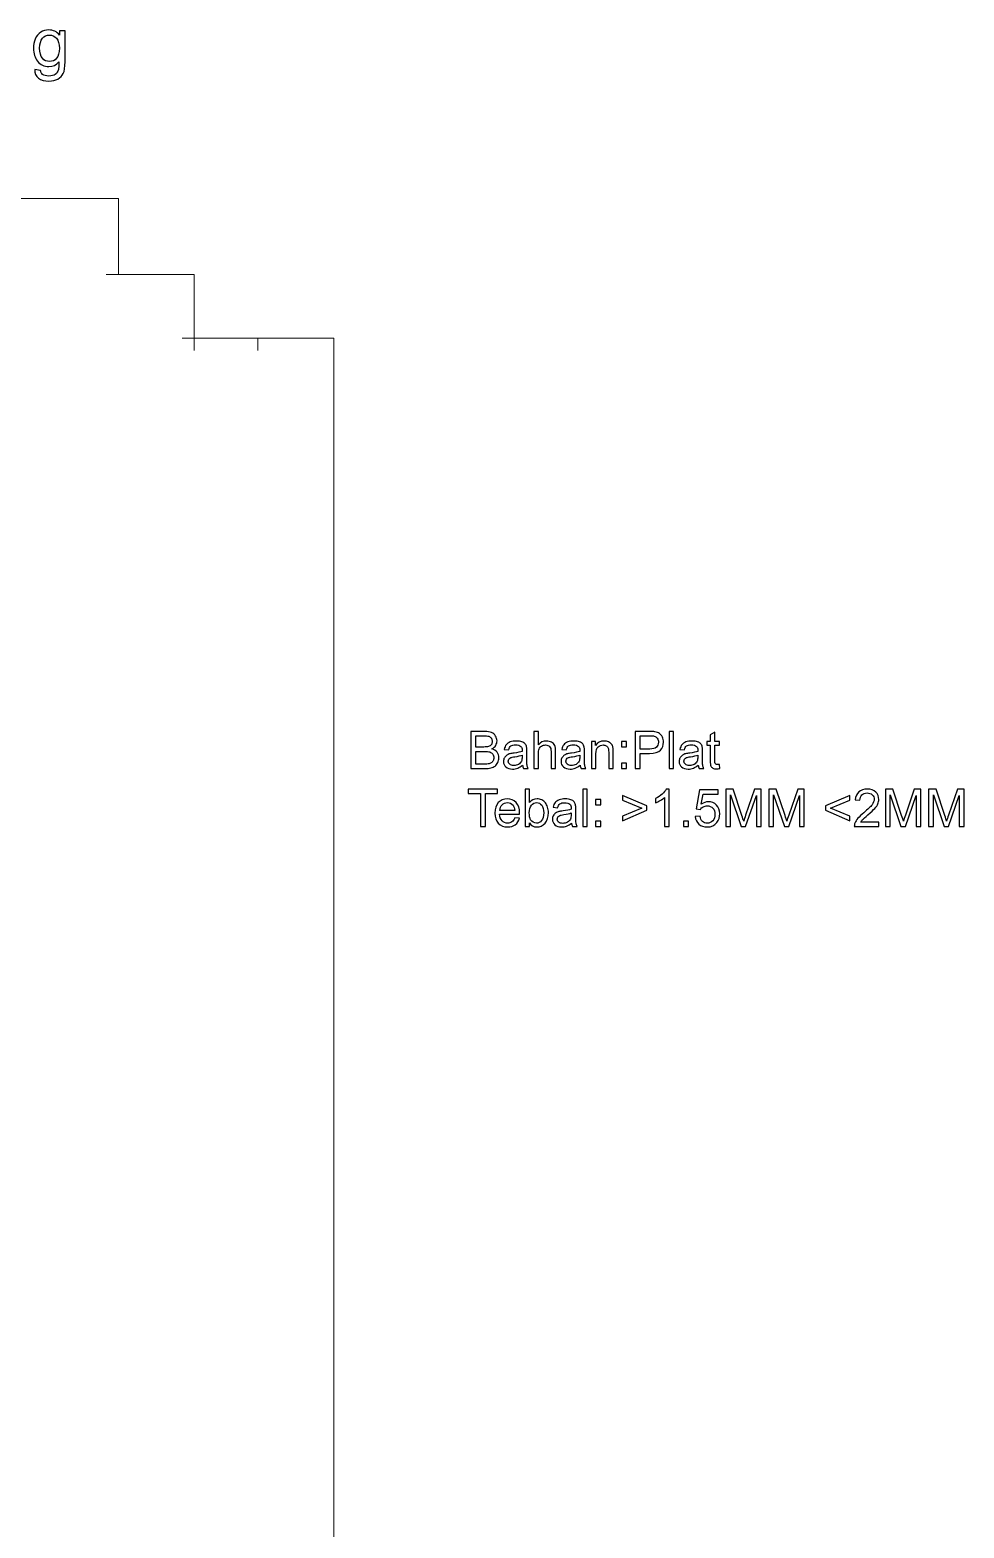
# Model space of a CAD drawing. Header units: millimetres. Extents: x -283 to 494, y -876 to 359.
# Drawn here: x 112 to 494, y -258 to 354 of the extents above; entities that cross this region are included whole.
import ezdxf

# ---------------------------------------------------------------- set-up
doc = ezdxf.new("R2010")
doc.units = ezdxf.units.MM
doc.header["$MEASUREMENT"] = 0
doc.layers.add('Layer 1', color=7, linetype='Continuous')

msp = doc.modelspace()

# ---------------------------------------------------------------- linework, layer by layer
at = {"layer": 'Layer 1', "color": 250}
for points, knots in [([(113.7519, 337.5806), (113.7519, 337.5806), (116.1508, 337.242), (116.1508, 337.242), (116.2496, 336.4988), (116.5318, 335.9579), (116.9928, 335.6145), (117.6089, 335.1582), (118.4509, 334.9278), (119.5186, 334.9278), (120.6663, 334.9278), (121.5553, 335.1582), (122.1809, 335.6145), (122.8065, 336.0708), (123.2299, 336.7152), (123.4509, 337.5383), (123.5779, 338.0416), (123.6391, 339.0999), (123.6297, 340.7133), (122.5431, 339.4339), (121.1932, 338.7942), (119.5751, 338.7942), (117.5619, 338.7942), (116.0003, 339.5186), (114.8996, 340.972), (113.7942, 342.4208), (113.2439, 344.1611), (113.2439, 346.1884), (113.2439, 347.5854), (113.4979, 348.8742), (114.0012, 350.0549), (114.5045, 351.2355), (115.2383, 352.1433), (116.1978, 352.7877), (117.1574, 353.4321), (118.2863, 353.752), (119.5845, 353.752), (121.3108, 353.752), (122.736, 353.0464), (123.8555, 351.6353), (123.8555, 351.6353), (123.8555, 353.4415), (123.8555, 353.4415), (123.8555, 353.4415), (126.1415, 353.4415), (126.1415, 353.4415), (126.1415, 353.4415), (126.1415, 340.7933), (126.1415, 340.7933), (126.1415, 338.512), (125.911, 336.8986), (125.4453, 335.9485), (124.9843, 334.9983), (124.2459, 334.2457), (123.244, 333.6954), (122.2374, 333.1451), (121.0003, 332.8675), (119.5328, 332.8675), (117.7877, 332.8675), (116.3813, 333.2579), (115.3088, 334.0435), (114.2317, 334.8243), (113.7143, 336.0049), (113.7519, 337.5806)], [0, 0, 0, 0, 0.04761905, 0.04761905, 0.04761905, 0.0952381, 0.0952381, 0.0952381, 0.14285714, 0.14285714, 0.14285714, 0.19047619, 0.19047619, 0.19047619, 0.23809524, 0.23809524, 0.23809524, 0.28571429, 0.28571429, 0.28571429, 0.33333333, 0.33333333, 0.33333333, 0.38095238, 0.38095238, 0.38095238, 0.42857143, 0.42857143, 0.42857143, 0.47619048, 0.47619048, 0.47619048, 0.52380952, 0.52380952, 0.52380952, 0.57142857, 0.57142857, 0.57142857, 0.61904762, 0.61904762, 0.61904762, 0.66666667, 0.66666667, 0.66666667, 0.71428571, 0.71428571, 0.71428571, 0.76190476, 0.76190476, 0.76190476, 0.80952381, 0.80952381, 0.80952381, 0.85714286, 0.85714286, 0.85714286, 0.9047619, 0.9047619, 0.9047619, 0.95238095, 0.95238095, 0.95238095, 1, 1, 1, 1]), ([(115.7839, 346.3672), (115.7839, 344.4528), (116.1649, 343.0558), (116.9269, 342.1762), (117.6936, 341.2966), (118.6485, 340.8544), (119.7962, 340.8544), (120.9392, 340.8544), (121.894, 341.2919), (122.6701, 342.1668), (123.4415, 343.0416), (123.8272, 344.4151), (123.8272, 346.2872), (123.8272, 348.0746), (123.4274, 349.4246), (122.6325, 350.3324), (121.8376, 351.2402), (120.878, 351.6917), (119.7585, 351.6917), (118.6532, 351.6917), (117.7171, 351.2449), (116.941, 350.3512), (116.1696, 349.4575), (115.7839, 348.131), (115.7839, 346.3672)], [0, 0, 0, 0, 0.125, 0.125, 0.125, 0.25, 0.25, 0.25, 0.375, 0.375, 0.375, 0.5, 0.5, 0.5, 0.625, 0.625, 0.625, 0.75, 0.75, 0.75, 0.875, 0.875, 0.875, 1, 1, 1, 1]), ([(291.977, 51.9587), (291.977, 51.9587), (291.977, 67.1141), (291.977, 67.1141), (291.977, 67.1141), (297.6638, 67.1141), (297.6638, 67.1141), (298.8209, 67.1141), (299.7487, 66.9624), (300.4507, 66.6554), (301.1492, 66.3485), (301.696, 65.8758), (302.0911, 65.2373), (302.4898, 64.6023), (302.6873, 63.9355), (302.6873, 63.237), (302.6873, 62.5914), (302.5109, 61.9811), (302.1617, 61.4096), (301.8124, 60.8381), (301.2833, 60.376), (300.5742, 60.0232), (301.4914, 59.7551), (302.197, 59.2965), (302.6873, 58.6474), (303.1812, 58.0018), (303.4282, 57.2363), (303.4282, 56.3543), (303.4282, 55.6417), (303.2765, 54.982), (302.9766, 54.3717), (302.6767, 53.7614), (302.3063, 53.2922), (301.8653, 52.9606), (301.4244, 52.6325), (300.8705, 52.382), (300.2073, 52.2127), (299.5405, 52.0434), (298.7256, 51.9587), (297.759, 51.9587), (297.759, 51.9587), (291.977, 51.9587), (291.977, 51.9587)], [0, 0, 0, 0, 0.07142857, 0.07142857, 0.07142857, 0.14285714, 0.14285714, 0.14285714, 0.21428571, 0.21428571, 0.21428571, 0.28571429, 0.28571429, 0.28571429, 0.35714286, 0.35714286, 0.35714286, 0.42857143, 0.42857143, 0.42857143, 0.5, 0.5, 0.5, 0.57142857, 0.57142857, 0.57142857, 0.64285714, 0.64285714, 0.64285714, 0.71428571, 0.71428571, 0.71428571, 0.78571429, 0.78571429, 0.78571429, 0.85714286, 0.85714286, 0.85714286, 0.92857143, 0.92857143, 0.92857143, 1, 1, 1, 1]), ([(293.9878, 60.7429), (293.9878, 60.7429), (297.2651, 60.7429), (297.2651, 60.7429), (298.1541, 60.7429), (298.7926, 60.8029), (299.1772, 60.9193), (299.6887, 61.071), (300.0732, 61.325), (300.3308, 61.6777), (300.5883, 62.0305), (300.7188, 62.4715), (300.7188, 63.0042), (300.7188, 63.5087), (300.5989, 63.9532), (300.3555, 64.3342), (300.1156, 64.7187), (299.7698, 64.9833), (299.3218, 65.1244), (298.8738, 65.2655), (298.1047, 65.3361), (297.0182, 65.3361), (297.0182, 65.3361), (293.9878, 65.3361), (293.9878, 65.3361), (293.9878, 65.3361), (293.9878, 60.7429), (293.9878, 60.7429)], [0, 0, 0, 0, 0.11111111, 0.11111111, 0.11111111, 0.22222222, 0.22222222, 0.22222222, 0.33333333, 0.33333333, 0.33333333, 0.44444444, 0.44444444, 0.44444444, 0.55555556, 0.55555556, 0.55555556, 0.66666667, 0.66666667, 0.66666667, 0.77777778, 0.77777778, 0.77777778, 0.88888889, 0.88888889, 0.88888889, 1, 1, 1, 1]), ([(313.1225, 53.3345), (312.4311, 52.7454), (311.7643, 52.3326), (311.1258, 52.0892), (310.4873, 51.8458), (309.8029, 51.7259), (309.0691, 51.7259), (307.8626, 51.7259), (306.9348, 52.0187), (306.2857, 52.6078), (305.6366, 53.1934), (305.312, 53.9448), (305.312, 54.8585), (305.312, 55.3948), (305.4355, 55.8851), (305.6789, 56.3296), (305.9258, 56.7741), (306.2469, 57.1269), (306.642, 57.395), (307.0406, 57.6631), (307.4851, 57.8677), (307.9825, 58.0053), (308.3494, 58.1006), (308.9033, 58.1923), (309.6406, 58.284), (311.1434, 58.4604), (312.2547, 58.6756), (312.9638, 58.9225), (312.9708, 59.1765), (312.9743, 59.3388), (312.9743, 59.4059), (312.9743, 60.1608), (312.798, 60.6935), (312.4452, 61.0039), (311.9689, 61.4237), (311.2598, 61.6319), (310.3215, 61.6319), (309.443, 61.6319), (308.7939, 61.4767), (308.3776, 61.1697), (307.9578, 60.8628), (307.6509, 60.3195), (307.4498, 59.5364), (307.4498, 59.5364), (305.6295, 59.7904), (305.6295, 59.7904), (305.7953, 60.57), (306.0669, 61.2015), (306.4479, 61.6813), (306.8289, 62.161), (307.3793, 62.5279), (308.099, 62.789), (308.8151, 63.0465), (309.6512, 63.1771), (310.5966, 63.1771), (311.535, 63.1771), (312.3005, 63.0677), (312.8897, 62.8454), (313.4753, 62.6232), (313.9092, 62.348), (314.1844, 62.0129), (314.4595, 61.6777), (314.6536, 61.2544), (314.7665, 60.7429), (314.8264, 60.4254), (314.8582, 59.8539), (314.8582, 59.0319), (314.8582, 59.0319), (314.8582, 56.5625), (314.8582, 56.5625), (314.8582, 54.8374), (314.897, 53.7473), (314.9746, 53.2851), (315.0487, 52.823), (315.2039, 52.382), (315.4297, 51.9587), (315.4297, 51.9587), (313.4823, 51.9587), (313.4823, 51.9587), (313.2954, 52.3503), (313.1754, 52.8089), (313.1225, 53.3345)], [0, 0, 0, 0, 0.03703704, 0.03703704, 0.03703704, 0.07407407, 0.07407407, 0.07407407, 0.11111111, 0.11111111, 0.11111111, 0.14814815, 0.14814815, 0.14814815, 0.18518519, 0.18518519, 0.18518519, 0.22222222, 0.22222222, 0.22222222, 0.25925926, 0.25925926, 0.25925926, 0.2962963, 0.2962963, 0.2962963, 0.33333333, 0.33333333, 0.33333333, 0.37037037, 0.37037037, 0.37037037, 0.40740741, 0.40740741, 0.40740741, 0.44444444, 0.44444444, 0.44444444, 0.48148148, 0.48148148, 0.48148148, 0.51851852, 0.51851852, 0.51851852, 0.55555556, 0.55555556, 0.55555556, 0.59259259, 0.59259259, 0.59259259, 0.62962963, 0.62962963, 0.62962963, 0.66666667, 0.66666667, 0.66666667, 0.7037037, 0.7037037, 0.7037037, 0.74074074, 0.74074074, 0.74074074, 0.77777778, 0.77777778, 0.77777778, 0.81481481, 0.81481481, 0.81481481, 0.85185185, 0.85185185, 0.85185185, 0.88888889, 0.88888889, 0.88888889, 0.92592593, 0.92592593, 0.92592593, 0.96296296, 0.96296296, 0.96296296, 1, 1, 1, 1]), ([(317.7192, 51.9587), (317.7192, 51.9587), (317.7192, 67.1141), (317.7192, 67.1141), (317.7192, 67.1141), (319.5819, 67.1141), (319.5819, 67.1141), (319.5819, 67.1141), (319.5819, 61.6601), (319.5819, 61.6601), (320.4462, 62.6726), (321.5363, 63.1771), (322.8557, 63.1771), (323.6635, 63.1771), (324.3655, 63.0183), (324.9653, 62.6973), (325.5615, 62.3762), (325.9883, 61.9353), (326.2459, 61.3708), (326.5034, 60.8064), (326.6304, 59.9844), (326.6304, 58.912), (326.6304, 58.912), (326.6304, 51.9587), (326.6304, 51.9587), (326.6304, 51.9587), (324.7677, 51.9587), (324.7677, 51.9587), (324.7677, 51.9587), (324.7677, 58.9049), (324.7677, 58.9049), (324.7677, 59.8327), (324.5666, 60.51), (324.168, 60.9334), (323.7658, 61.3567), (323.2014, 61.5684), (322.4676, 61.5684), (321.9208, 61.5684), (321.4057, 61.4273), (320.9224, 61.1415), (320.4391, 60.8558), (320.0969, 60.4677), (319.8888, 59.9774), (319.6842, 59.4905), (319.5819, 58.8167), (319.5819, 57.9559), (319.5819, 57.9559), (319.5819, 51.9587), (319.5819, 51.9587), (319.5819, 51.9587), (317.7192, 51.9587), (317.7192, 51.9587)], [0, 0, 0, 0, 0.05882353, 0.05882353, 0.05882353, 0.11764706, 0.11764706, 0.11764706, 0.17647059, 0.17647059, 0.17647059, 0.23529412, 0.23529412, 0.23529412, 0.29411765, 0.29411765, 0.29411765, 0.35294118, 0.35294118, 0.35294118, 0.41176471, 0.41176471, 0.41176471, 0.47058824, 0.47058824, 0.47058824, 0.52941176, 0.52941176, 0.52941176, 0.58823529, 0.58823529, 0.58823529, 0.64705882, 0.64705882, 0.64705882, 0.70588235, 0.70588235, 0.70588235, 0.76470588, 0.76470588, 0.76470588, 0.82352941, 0.82352941, 0.82352941, 0.88235294, 0.88235294, 0.88235294, 0.94117647, 0.94117647, 0.94117647, 1, 1, 1, 1]), ([(336.6669, 53.3345), (335.9755, 52.7454), (335.3087, 52.3326), (334.6702, 52.0892), (334.0317, 51.8458), (333.3473, 51.7259), (332.6135, 51.7259), (331.407, 51.7259), (330.4792, 52.0187), (329.8301, 52.6078), (329.181, 53.1934), (328.8564, 53.9448), (328.8564, 54.8585), (328.8564, 55.3948), (328.9799, 55.8851), (329.2233, 56.3296), (329.4702, 56.7741), (329.7913, 57.1269), (330.1864, 57.395), (330.585, 57.6631), (331.0295, 57.8677), (331.5269, 58.0053), (331.8938, 58.1006), (332.4477, 58.1923), (333.185, 58.284), (334.6878, 58.4604), (335.7991, 58.6756), (336.5082, 58.9225), (336.5152, 59.1765), (336.5187, 59.3388), (336.5187, 59.4059), (336.5187, 60.1608), (336.3424, 60.6935), (335.9896, 61.0039), (335.5133, 61.4237), (334.8042, 61.6319), (333.8659, 61.6319), (332.9874, 61.6319), (332.3383, 61.4767), (331.922, 61.1697), (331.5022, 60.8628), (331.1953, 60.3195), (330.9942, 59.5364), (330.9942, 59.5364), (329.1739, 59.7904), (329.1739, 59.7904), (329.3397, 60.57), (329.6113, 61.2015), (329.9923, 61.6813), (330.3733, 62.161), (330.9237, 62.5279), (331.6434, 62.789), (332.3595, 63.0465), (333.1956, 63.1771), (334.141, 63.1771), (335.0794, 63.1771), (335.8449, 63.0677), (336.4341, 62.8454), (337.0197, 62.6232), (337.4536, 62.348), (337.7288, 62.0129), (338.0039, 61.6777), (338.198, 61.2544), (338.3109, 60.7429), (338.3708, 60.4254), (338.4026, 59.8539), (338.4026, 59.0319), (338.4026, 59.0319), (338.4026, 56.5625), (338.4026, 56.5625), (338.4026, 54.8374), (338.4414, 53.7473), (338.519, 53.2851), (338.5931, 52.823), (338.7483, 52.382), (338.9741, 51.9587), (338.9741, 51.9587), (337.0267, 51.9587), (337.0267, 51.9587), (336.8398, 52.3503), (336.7198, 52.8089), (336.6669, 53.3345)], [0, 0, 0, 0, 0.03703704, 0.03703704, 0.03703704, 0.07407407, 0.07407407, 0.07407407, 0.11111111, 0.11111111, 0.11111111, 0.14814815, 0.14814815, 0.14814815, 0.18518519, 0.18518519, 0.18518519, 0.22222222, 0.22222222, 0.22222222, 0.25925926, 0.25925926, 0.25925926, 0.2962963, 0.2962963, 0.2962963, 0.33333333, 0.33333333, 0.33333333, 0.37037037, 0.37037037, 0.37037037, 0.40740741, 0.40740741, 0.40740741, 0.44444444, 0.44444444, 0.44444444, 0.48148148, 0.48148148, 0.48148148, 0.51851852, 0.51851852, 0.51851852, 0.55555556, 0.55555556, 0.55555556, 0.59259259, 0.59259259, 0.59259259, 0.62962963, 0.62962963, 0.62962963, 0.66666667, 0.66666667, 0.66666667, 0.7037037, 0.7037037, 0.7037037, 0.74074074, 0.74074074, 0.74074074, 0.77777778, 0.77777778, 0.77777778, 0.81481481, 0.81481481, 0.81481481, 0.85185185, 0.85185185, 0.85185185, 0.88888889, 0.88888889, 0.88888889, 0.92592593, 0.92592593, 0.92592593, 0.96296296, 0.96296296, 0.96296296, 1, 1, 1, 1]), ([(341.2636, 51.9587), (341.2636, 51.9587), (341.2636, 62.9442), (341.2636, 62.9442), (341.2636, 62.9442), (342.9358, 62.9442), (342.9358, 62.9442), (342.9358, 62.9442), (342.9358, 61.3849), (342.9358, 61.3849), (343.7401, 62.5809), (344.9043, 63.1771), (346.4247, 63.1771), (347.088, 63.1771), (347.6948, 63.0571), (348.2486, 62.8207), (348.8025, 62.5844), (349.2188, 62.2704), (349.4939, 61.8859), (349.7691, 61.5014), (349.9631, 61.0427), (350.0725, 60.5136), (350.1395, 60.1679), (350.1748, 59.5646), (350.1748, 58.7038), (350.1748, 58.7038), (350.1748, 51.9587), (350.1748, 51.9587), (350.1748, 51.9587), (348.3121, 51.9587), (348.3121, 51.9587), (348.3121, 51.9587), (348.3121, 58.6333), (348.3121, 58.6333), (348.3121, 59.3917), (348.2416, 59.9597), (348.0969, 60.3337), (347.9523, 60.7076), (347.6948, 61.0075), (347.3279, 61.2332), (346.961, 61.4555), (346.5271, 61.5684), (346.0332, 61.5684), (345.2429, 61.5684), (344.5621, 61.3179), (343.9871, 60.8134), (343.412, 60.3125), (343.1263, 59.3565), (343.1263, 57.9524), (343.1263, 57.9524), (343.1263, 51.9587), (343.1263, 51.9587), (343.1263, 51.9587), (341.2636, 51.9587), (341.2636, 51.9587)], [0, 0, 0, 0, 0.05555556, 0.05555556, 0.05555556, 0.11111111, 0.11111111, 0.11111111, 0.16666667, 0.16666667, 0.16666667, 0.22222222, 0.22222222, 0.22222222, 0.27777778, 0.27777778, 0.27777778, 0.33333333, 0.33333333, 0.33333333, 0.38888889, 0.38888889, 0.38888889, 0.44444444, 0.44444444, 0.44444444, 0.5, 0.5, 0.5, 0.55555556, 0.55555556, 0.55555556, 0.61111111, 0.61111111, 0.61111111, 0.66666667, 0.66666667, 0.66666667, 0.72222222, 0.72222222, 0.72222222, 0.77777778, 0.77777778, 0.77777778, 0.83333333, 0.83333333, 0.83333333, 0.88888889, 0.88888889, 0.88888889, 0.94444444, 0.94444444, 0.94444444, 1, 1, 1, 1]), ([(353.5438, 60.8275), (353.5438, 60.8275), (353.5438, 62.9442), (353.5438, 62.9442), (353.5438, 62.9442), (355.6605, 62.9442), (355.6605, 62.9442), (355.6605, 62.9442), (355.6605, 60.8275), (355.6605, 60.8275), (355.6605, 60.8275), (353.5438, 60.8275), (353.5438, 60.8275)], [0, 0, 0, 0, 0.25, 0.25, 0.25, 0.5, 0.5, 0.5, 0.75, 0.75, 0.75, 1, 1, 1, 1]), ([(359.1494, 51.9587), (359.1494, 51.9587), (359.1494, 67.1141), (359.1494, 67.1141), (359.1494, 67.1141), (364.8715, 67.1141), (364.8715, 67.1141), (365.8769, 67.1141), (366.646, 67.0647), (367.1787, 66.9694), (367.923, 66.8459), (368.5475, 66.6096), (369.0519, 66.2639), (369.5564, 65.9146), (369.9621, 65.4278), (370.269, 64.8034), (370.5759, 64.1789), (370.7276, 63.491), (370.7276, 62.7396), (370.7276, 61.4555), (370.3184, 60.3654), (369.4964, 59.4764), (368.678, 58.5839), (367.1928, 58.1394), (365.0479, 58.1394), (365.0479, 58.1394), (361.1603, 58.1394), (361.1603, 58.1394), (361.1603, 58.1394), (361.1603, 51.9587), (361.1603, 51.9587), (361.1603, 51.9587), (359.1494, 51.9587), (359.1494, 51.9587)], [0, 0, 0, 0, 0.09090909, 0.09090909, 0.09090909, 0.18181818, 0.18181818, 0.18181818, 0.27272727, 0.27272727, 0.27272727, 0.36363636, 0.36363636, 0.36363636, 0.45454545, 0.45454545, 0.45454545, 0.54545455, 0.54545455, 0.54545455, 0.63636364, 0.63636364, 0.63636364, 0.72727273, 0.72727273, 0.72727273, 0.81818182, 0.81818182, 0.81818182, 0.90909091, 0.90909091, 0.90909091, 1, 1, 1, 1]), ([(361.1603, 59.9174), (361.1603, 59.9174), (365.0761, 59.9174), (365.0761, 59.9174), (366.3743, 59.9174), (367.2916, 60.1573), (367.8384, 60.6406), (368.3816, 61.1239), (368.6533, 61.8012), (368.6533, 62.6796), (368.6533, 63.3111), (368.4945, 63.8544), (368.1735, 64.3059), (367.8525, 64.7575), (367.4291, 65.0574), (366.907, 65.202), (366.5684, 65.2902), (365.9439, 65.3361), (365.0373, 65.3361), (365.0373, 65.3361), (361.1603, 65.3361), (361.1603, 65.3361), (361.1603, 65.3361), (361.1603, 59.9174), (361.1603, 59.9174)], [0, 0, 0, 0, 0.125, 0.125, 0.125, 0.25, 0.25, 0.25, 0.375, 0.375, 0.375, 0.5, 0.5, 0.5, 0.625, 0.625, 0.625, 0.75, 0.75, 0.75, 0.875, 0.875, 0.875, 1, 1, 1, 1]), ([(372.9925, 51.9587), (372.9925, 51.9587), (372.9925, 67.1141), (372.9925, 67.1141), (372.9925, 67.1141), (374.8551, 67.1141), (374.8551, 67.1141), (374.8551, 67.1141), (374.8551, 51.9587), (374.8551, 51.9587), (374.8551, 51.9587), (372.9925, 51.9587), (372.9925, 51.9587)], [0, 0, 0, 0, 0.25, 0.25, 0.25, 0.5, 0.5, 0.5, 0.75, 0.75, 0.75, 1, 1, 1, 1]), ([(384.9128, 53.3345), (384.2214, 52.7454), (383.5546, 52.3326), (382.9161, 52.0892), (382.2776, 51.8458), (381.5932, 51.7259), (380.8594, 51.7259), (379.6529, 51.7259), (378.7251, 52.0187), (378.076, 52.6078), (377.4269, 53.1934), (377.1023, 53.9448), (377.1023, 54.8585), (377.1023, 55.3948), (377.2258, 55.8851), (377.4692, 56.3296), (377.7161, 56.7741), (378.0372, 57.1269), (378.4323, 57.395), (378.8309, 57.6631), (379.2754, 57.8677), (379.7728, 58.0053), (380.1397, 58.1006), (380.6936, 58.1923), (381.4309, 58.284), (382.9337, 58.4604), (384.045, 58.6756), (384.7541, 58.9225), (384.7611, 59.1765), (384.7646, 59.3388), (384.7646, 59.4059), (384.7646, 60.1608), (384.5883, 60.6935), (384.2355, 61.0039), (383.7592, 61.4237), (383.0501, 61.6319), (382.1118, 61.6319), (381.2333, 61.6319), (380.5842, 61.4767), (380.1679, 61.1697), (379.7481, 60.8628), (379.4412, 60.3195), (379.2401, 59.5364), (379.2401, 59.5364), (377.4198, 59.7904), (377.4198, 59.7904), (377.5856, 60.57), (377.8572, 61.2015), (378.2382, 61.6813), (378.6192, 62.161), (379.1696, 62.5279), (379.8893, 62.789), (380.6054, 63.0465), (381.4415, 63.1771), (382.3869, 63.1771), (383.3253, 63.1771), (384.0908, 63.0677), (384.68, 62.8454), (385.2656, 62.6232), (385.6995, 62.348), (385.9747, 62.0129), (386.2498, 61.6777), (386.4439, 61.2544), (386.5568, 60.7429), (386.6167, 60.4254), (386.6485, 59.8539), (386.6485, 59.0319), (386.6485, 59.0319), (386.6485, 56.5625), (386.6485, 56.5625), (386.6485, 54.8374), (386.6873, 53.7473), (386.7649, 53.2851), (386.839, 52.823), (386.9942, 52.382), (387.22, 51.9587), (387.22, 51.9587), (385.2726, 51.9587), (385.2726, 51.9587), (385.0857, 52.3503), (384.9657, 52.8089), (384.9128, 53.3345)], [0, 0, 0, 0, 0.03703704, 0.03703704, 0.03703704, 0.07407407, 0.07407407, 0.07407407, 0.11111111, 0.11111111, 0.11111111, 0.14814815, 0.14814815, 0.14814815, 0.18518519, 0.18518519, 0.18518519, 0.22222222, 0.22222222, 0.22222222, 0.25925926, 0.25925926, 0.25925926, 0.2962963, 0.2962963, 0.2962963, 0.33333333, 0.33333333, 0.33333333, 0.37037037, 0.37037037, 0.37037037, 0.40740741, 0.40740741, 0.40740741, 0.44444444, 0.44444444, 0.44444444, 0.48148148, 0.48148148, 0.48148148, 0.51851852, 0.51851852, 0.51851852, 0.55555556, 0.55555556, 0.55555556, 0.59259259, 0.59259259, 0.59259259, 0.62962963, 0.62962963, 0.62962963, 0.66666667, 0.66666667, 0.66666667, 0.7037037, 0.7037037, 0.7037037, 0.74074074, 0.74074074, 0.74074074, 0.77777778, 0.77777778, 0.77777778, 0.81481481, 0.81481481, 0.81481481, 0.85185185, 0.85185185, 0.85185185, 0.88888889, 0.88888889, 0.88888889, 0.92592593, 0.92592593, 0.92592593, 0.96296296, 0.96296296, 0.96296296, 1, 1, 1, 1]), ([(393.5523, 53.6203), (393.5523, 53.6203), (393.8063, 51.9763), (393.8063, 51.9763), (393.2842, 51.867), (392.815, 51.8105), (392.4058, 51.8105), (391.732, 51.8105), (391.2099, 51.9164), (390.8359, 52.1316), (390.4655, 52.3468), (390.2045, 52.6255), (390.0528, 52.9747), (389.9011, 53.324), (389.827, 54.0577), (389.827, 55.176), (389.827, 55.176), (389.827, 61.5049), (389.827, 61.5049), (389.827, 61.5049), (388.4512, 61.5049), (388.4512, 61.5049), (388.4512, 61.5049), (388.4512, 62.9442), (388.4512, 62.9442), (388.4512, 62.9442), (389.827, 62.9442), (389.827, 62.9442), (389.827, 62.9442), (389.827, 65.6606), (389.827, 65.6606), (389.827, 65.6606), (391.6897, 66.7789), (391.6897, 66.7789), (391.6897, 66.7789), (391.6897, 62.9442), (391.6897, 62.9442), (391.6897, 62.9442), (393.5523, 62.9442), (393.5523, 62.9442), (393.5523, 62.9442), (393.5523, 61.5049), (393.5523, 61.5049), (393.5523, 61.5049), (391.6897, 61.5049), (391.6897, 61.5049), (391.6897, 61.5049), (391.6897, 55.0702), (391.6897, 55.0702), (391.6897, 54.5375), (391.7214, 54.1953), (391.7885, 54.0436), (391.852, 53.8919), (391.9578, 53.772), (392.106, 53.6803), (392.2541, 53.5921), (392.4658, 53.5462), (392.741, 53.5462), (392.9456, 53.5462), (393.2172, 53.5709), (393.5523, 53.6203)], [0, 0, 0, 0, 0.05, 0.05, 0.05, 0.1, 0.1, 0.1, 0.15, 0.15, 0.15, 0.2, 0.2, 0.2, 0.25, 0.25, 0.25, 0.3, 0.3, 0.3, 0.35, 0.35, 0.35, 0.4, 0.4, 0.4, 0.45, 0.45, 0.45, 0.5, 0.5, 0.5, 0.55, 0.55, 0.55, 0.6, 0.6, 0.6, 0.65, 0.65, 0.65, 0.7, 0.7, 0.7, 0.75, 0.75, 0.75, 0.8, 0.8, 0.8, 0.85, 0.85, 0.85, 0.9, 0.9, 0.9, 0.95, 0.95, 0.95, 1, 1, 1, 1]), ([(293.9878, 53.7367), (293.9878, 53.7367), (297.7625, 53.7367), (297.7625, 53.7367), (298.4116, 53.7367), (298.8667, 53.7614), (299.1313, 53.8108), (299.5899, 53.8919), (299.978, 54.0295), (300.2884, 54.2235), (300.5989, 54.4176), (300.8529, 54.6998), (301.054, 55.0702), (301.255, 55.4406), (301.3538, 55.8675), (301.3538, 56.3508), (301.3538, 56.9188), (301.2092, 57.4091), (300.9164, 57.8289), (300.6271, 58.2487), (300.2249, 58.5415), (299.7099, 58.7109), (299.1983, 58.8802), (298.4575, 58.9649), (297.4944, 58.9649), (297.4944, 58.9649), (293.9878, 58.9649), (293.9878, 58.9649), (293.9878, 58.9649), (293.9878, 53.7367), (293.9878, 53.7367)], [0, 0, 0, 0, 0.1, 0.1, 0.1, 0.2, 0.2, 0.2, 0.3, 0.3, 0.3, 0.4, 0.4, 0.4, 0.5, 0.5, 0.5, 0.6, 0.6, 0.6, 0.7, 0.7, 0.7, 0.8, 0.8, 0.8, 0.9, 0.9, 0.9, 1, 1, 1, 1]), ([(312.9743, 57.462), (312.297, 57.1869), (311.281, 56.954), (309.9263, 56.7635), (309.1573, 56.6542), (308.614, 56.5307), (308.2965, 56.3931), (307.979, 56.2555), (307.7356, 56.0545), (307.5627, 55.7934), (307.3899, 55.5288), (307.3017, 55.236), (307.3017, 54.9115), (307.3017, 54.4211), (307.4886, 54.0083), (307.8661, 53.6803), (308.2436, 53.3522), (308.7939, 53.1864), (309.5171, 53.1864), (310.2333, 53.1864), (310.8718, 53.3416), (311.4327, 53.6556), (311.9901, 53.966), (312.4028, 54.3929), (312.6639, 54.9326), (312.865, 55.3524), (312.9638, 55.9698), (312.9638, 56.7847), (312.9638, 56.7847), (312.9743, 57.462), (312.9743, 57.462)], [0, 0, 0, 0, 0.1, 0.1, 0.1, 0.2, 0.2, 0.2, 0.3, 0.3, 0.3, 0.4, 0.4, 0.4, 0.5, 0.5, 0.5, 0.6, 0.6, 0.6, 0.7, 0.7, 0.7, 0.8, 0.8, 0.8, 0.9, 0.9, 0.9, 1, 1, 1, 1]), ([(336.5187, 57.462), (335.8414, 57.1869), (334.8254, 56.954), (333.4707, 56.7635), (332.7017, 56.6542), (332.1584, 56.5307), (331.8409, 56.3931), (331.5234, 56.2555), (331.28, 56.0545), (331.1071, 55.7934), (330.9343, 55.5288), (330.8461, 55.236), (330.8461, 54.9115), (330.8461, 54.4211), (331.033, 54.0083), (331.4105, 53.6803), (331.788, 53.3522), (332.3383, 53.1864), (333.0615, 53.1864), (333.7777, 53.1864), (334.4162, 53.3416), (334.9771, 53.6556), (335.5345, 53.966), (335.9472, 54.3929), (336.2083, 54.9326), (336.4094, 55.3524), (336.5082, 55.9698), (336.5082, 56.7847), (336.5082, 56.7847), (336.5187, 57.462), (336.5187, 57.462)], [0, 0, 0, 0, 0.1, 0.1, 0.1, 0.2, 0.2, 0.2, 0.3, 0.3, 0.3, 0.4, 0.4, 0.4, 0.5, 0.5, 0.5, 0.6, 0.6, 0.6, 0.7, 0.7, 0.7, 0.8, 0.8, 0.8, 0.9, 0.9, 0.9, 1, 1, 1, 1]), ([(384.7646, 57.462), (384.0873, 57.1869), (383.0713, 56.954), (381.7166, 56.7635), (380.9476, 56.6542), (380.4043, 56.5307), (380.0868, 56.3931), (379.7693, 56.2555), (379.5259, 56.0545), (379.353, 55.7934), (379.1802, 55.5288), (379.092, 55.236), (379.092, 54.9115), (379.092, 54.4211), (379.2789, 54.0083), (379.6564, 53.6803), (380.0339, 53.3522), (380.5842, 53.1864), (381.3074, 53.1864), (382.0236, 53.1864), (382.6621, 53.3416), (383.223, 53.6556), (383.7804, 53.966), (384.1931, 54.3929), (384.4542, 54.9326), (384.6553, 55.3524), (384.7541, 55.9698), (384.7541, 56.7847), (384.7541, 56.7847), (384.7646, 57.462), (384.7646, 57.462)], [0, 0, 0, 0, 0.1, 0.1, 0.1, 0.2, 0.2, 0.2, 0.3, 0.3, 0.3, 0.4, 0.4, 0.4, 0.5, 0.5, 0.5, 0.6, 0.6, 0.6, 0.7, 0.7, 0.7, 0.8, 0.8, 0.8, 0.9, 0.9, 0.9, 1, 1, 1, 1]), ([(353.5438, 51.9587), (353.5438, 51.9587), (353.5438, 54.0754), (353.5438, 54.0754), (353.5438, 54.0754), (355.6605, 54.0754), (355.6605, 54.0754), (355.6605, 54.0754), (355.6605, 51.9587), (355.6605, 51.9587), (355.6605, 51.9587), (353.5438, 51.9587), (353.5438, 51.9587)], [0, 0, 0, 0, 0.25, 0.25, 0.25, 0.5, 0.5, 0.5, 0.75, 0.75, 0.75, 1, 1, 1, 1]), ([(295.914, 28.312), (295.914, 28.312), (295.914, 41.6894), (295.914, 41.6894), (295.914, 41.6894), (290.9186, 41.6894), (290.9186, 41.6894), (290.9186, 41.6894), (290.9186, 43.4674), (290.9186, 43.4674), (290.9186, 43.4674), (302.9202, 43.4674), (302.9202, 43.4674), (302.9202, 43.4674), (302.9202, 41.6894), (302.9202, 41.6894), (302.9202, 41.6894), (297.9248, 41.6894), (297.9248, 41.6894), (297.9248, 41.6894), (297.9248, 28.312), (297.9248, 28.312), (297.9248, 28.312), (295.914, 28.312), (295.914, 28.312)], [0, 0, 0, 0, 0.125, 0.125, 0.125, 0.25, 0.25, 0.25, 0.375, 0.375, 0.375, 0.5, 0.5, 0.5, 0.625, 0.625, 0.625, 0.75, 0.75, 0.75, 0.875, 0.875, 0.875, 1, 1, 1, 1]), ([(315.8989, 28.312), (315.8989, 28.312), (314.1632, 28.312), (314.1632, 28.312), (314.1632, 28.312), (314.1632, 43.4674), (314.1632, 43.4674), (314.1632, 43.4674), (316.0259, 43.4674), (316.0259, 43.4674), (316.0259, 43.4674), (316.0259, 38.0593), (316.0259, 38.0593), (316.8126, 39.04), (317.8145, 39.5304), (319.0351, 39.5304), (319.7089, 39.5304), (320.351, 39.3963), (320.9542, 39.1247), (321.5575, 38.853), (322.0514, 38.4685), (322.4429, 37.9781), (322.831, 37.4842), (323.1379, 36.8916), (323.3566, 36.1966), (323.5789, 35.5052), (323.6883, 34.7608), (323.6883, 33.9706), (323.6883, 32.0938), (323.2226, 30.6403), (322.2948, 29.6173), (321.3634, 28.5907), (320.2487, 28.0792), (318.9469, 28.0792), (317.6522, 28.0792), (316.6362, 28.6189), (315.8989, 29.6949), (315.8989, 29.6949), (315.8989, 28.312), (315.8989, 28.312)], [0, 0, 0, 0, 0.07692308, 0.07692308, 0.07692308, 0.15384615, 0.15384615, 0.15384615, 0.23076923, 0.23076923, 0.23076923, 0.30769231, 0.30769231, 0.30769231, 0.38461538, 0.38461538, 0.38461538, 0.46153846, 0.46153846, 0.46153846, 0.53846154, 0.53846154, 0.53846154, 0.61538462, 0.61538462, 0.61538462, 0.69230769, 0.69230769, 0.69230769, 0.76923077, 0.76923077, 0.76923077, 0.84615385, 0.84615385, 0.84615385, 0.92307692, 0.92307692, 0.92307692, 1, 1, 1, 1]), ([(337.6865, 28.312), (337.6865, 28.312), (337.6865, 43.4674), (337.6865, 43.4674), (337.6865, 43.4674), (339.5491, 43.4674), (339.5491, 43.4674), (339.5491, 43.4674), (339.5491, 28.312), (339.5491, 28.312), (339.5491, 28.312), (337.6865, 28.312), (337.6865, 28.312)], [0, 0, 0, 0, 0.25, 0.25, 0.25, 0.5, 0.5, 0.5, 0.75, 0.75, 0.75, 1, 1, 1, 1]), ([(373.0313, 28.312), (373.0313, 28.312), (371.1686, 28.312), (371.1686, 28.312), (371.1686, 28.312), (371.1686, 40.1724), (371.1686, 40.1724), (370.7206, 39.742), (370.1315, 39.3152), (369.4048, 38.8883), (368.678, 38.4614), (368.0219, 38.1404), (367.4433, 37.9287), (367.4433, 37.9287), (367.4433, 39.7279), (367.4433, 39.7279), (368.484, 40.2147), (369.3942, 40.8074), (370.1738, 41.5059), (370.9534, 42.2009), (371.5073, 42.8747), (371.8319, 43.5309), (371.8319, 43.5309), (373.0313, 43.5309), (373.0313, 43.5309), (373.0313, 43.5309), (373.0313, 28.312), (373.0313, 28.312)], [0, 0, 0, 0, 0.11111111, 0.11111111, 0.11111111, 0.22222222, 0.22222222, 0.22222222, 0.33333333, 0.33333333, 0.33333333, 0.44444444, 0.44444444, 0.44444444, 0.55555556, 0.55555556, 0.55555556, 0.66666667, 0.66666667, 0.66666667, 0.77777778, 0.77777778, 0.77777778, 0.88888889, 0.88888889, 0.88888889, 1, 1, 1, 1]), ([(383.6993, 32.2913), (383.6993, 32.2913), (385.6466, 32.4395), (385.6466, 32.4395), (385.7913, 31.4905), (386.1264, 30.7779), (386.6485, 30.2981), (387.1706, 29.8219), (387.8092, 29.582), (388.5606, 29.582), (389.4672, 29.582), (390.2257, 29.9207), (390.8431, 30.5945), (391.4569, 31.2718), (391.7638, 32.1679), (391.7638, 33.2826), (391.7638, 34.3445), (391.471, 35.1806), (390.8819, 35.7944), (390.2927, 36.4083), (389.5131, 36.7152), (388.5429, 36.7152), (387.9397, 36.7152), (387.3999, 36.5776), (386.9202, 36.3024), (386.4439, 36.0273), (386.07, 35.671), (385.7948, 35.2335), (385.7948, 35.2335), (384.038, 35.4875), (384.038, 35.4875), (384.038, 35.4875), (385.4985, 43.2769), (385.4985, 43.2769), (385.4985, 43.2769), (393.0126, 43.2769), (393.0126, 43.2769), (393.0126, 43.2769), (393.0126, 41.4989), (393.0126, 41.4989), (393.0126, 41.4989), (386.9837, 41.4989), (386.9837, 41.4989), (386.9837, 41.4989), (386.1758, 37.4102), (386.1758, 37.4102), (387.0824, 38.0487), (388.0349, 38.3662), (389.0298, 38.3662), (390.3492, 38.3662), (391.464, 37.9076), (392.3706, 36.9903), (393.2772, 36.0731), (393.7323, 34.8948), (393.7323, 33.4555), (393.7323, 32.0832), (393.3337, 30.8979), (392.5364, 29.8995), (391.5663, 28.6718), (390.2398, 28.058), (388.5606, 28.058), (387.1848, 28.058), (386.0629, 28.4461), (385.1916, 29.2186), (384.3202, 29.9912), (383.8228, 31.0143), (383.6993, 32.2913)], [0, 0, 0, 0, 0.04545455, 0.04545455, 0.04545455, 0.09090909, 0.09090909, 0.09090909, 0.13636364, 0.13636364, 0.13636364, 0.18181818, 0.18181818, 0.18181818, 0.22727273, 0.22727273, 0.22727273, 0.27272727, 0.27272727, 0.27272727, 0.31818182, 0.31818182, 0.31818182, 0.36363636, 0.36363636, 0.36363636, 0.40909091, 0.40909091, 0.40909091, 0.45454545, 0.45454545, 0.45454545, 0.5, 0.5, 0.5, 0.54545455, 0.54545455, 0.54545455, 0.59090909, 0.59090909, 0.59090909, 0.63636364, 0.63636364, 0.63636364, 0.68181818, 0.68181818, 0.68181818, 0.72727273, 0.72727273, 0.72727273, 0.77272727, 0.77272727, 0.77272727, 0.81818182, 0.81818182, 0.81818182, 0.86363636, 0.86363636, 0.86363636, 0.90909091, 0.90909091, 0.90909091, 0.95454545, 0.95454545, 0.95454545, 1, 1, 1, 1]), ([(396.17, 28.312), (396.17, 28.312), (396.17, 43.4674), (396.17, 43.4674), (396.17, 43.4674), (399.1757, 43.4674), (399.1757, 43.4674), (399.1757, 43.4674), (402.7599, 32.7394), (402.7599, 32.7394), (403.0915, 31.741), (403.3314, 30.9931), (403.4831, 30.4957), (403.656, 31.046), (403.9276, 31.8574), (404.2945, 32.9263), (404.2945, 32.9263), (407.9422, 43.4674), (407.9422, 43.4674), (407.9422, 43.4674), (410.6269, 43.4674), (410.6269, 43.4674), (410.6269, 43.4674), (410.6269, 28.312), (410.6269, 28.312), (410.6269, 28.312), (408.7007, 28.312), (408.7007, 28.312), (408.7007, 28.312), (408.7007, 40.9909), (408.7007, 40.9909), (408.7007, 40.9909), (404.2768, 28.312), (404.2768, 28.312), (404.2768, 28.312), (402.4706, 28.312), (402.4706, 28.312), (402.4706, 28.312), (398.0962, 41.2237), (398.0962, 41.2237), (398.0962, 41.2237), (398.0962, 28.312), (398.0962, 28.312), (398.0962, 28.312), (396.17, 28.312), (396.17, 28.312)], [0, 0, 0, 0, 0.06666667, 0.06666667, 0.06666667, 0.13333333, 0.13333333, 0.13333333, 0.2, 0.2, 0.2, 0.26666667, 0.26666667, 0.26666667, 0.33333333, 0.33333333, 0.33333333, 0.4, 0.4, 0.4, 0.46666667, 0.46666667, 0.46666667, 0.53333333, 0.53333333, 0.53333333, 0.6, 0.6, 0.6, 0.66666667, 0.66666667, 0.66666667, 0.73333333, 0.73333333, 0.73333333, 0.8, 0.8, 0.8, 0.86666667, 0.86666667, 0.86666667, 0.93333333, 0.93333333, 0.93333333, 1, 1, 1, 1]), ([(413.8019, 28.312), (413.8019, 28.312), (413.8019, 43.4674), (413.8019, 43.4674), (413.8019, 43.4674), (416.8076, 43.4674), (416.8076, 43.4674), (416.8076, 43.4674), (420.3918, 32.7394), (420.3918, 32.7394), (420.7234, 31.741), (420.9633, 30.9931), (421.115, 30.4957), (421.2879, 31.046), (421.5595, 31.8574), (421.9264, 32.9263), (421.9264, 32.9263), (425.5741, 43.4674), (425.5741, 43.4674), (425.5741, 43.4674), (428.2588, 43.4674), (428.2588, 43.4674), (428.2588, 43.4674), (428.2588, 28.312), (428.2588, 28.312), (428.2588, 28.312), (426.3326, 28.312), (426.3326, 28.312), (426.3326, 28.312), (426.3326, 40.9909), (426.3326, 40.9909), (426.3326, 40.9909), (421.9087, 28.312), (421.9087, 28.312), (421.9087, 28.312), (420.1025, 28.312), (420.1025, 28.312), (420.1025, 28.312), (415.7281, 41.2237), (415.7281, 41.2237), (415.7281, 41.2237), (415.7281, 28.312), (415.7281, 28.312), (415.7281, 28.312), (413.8019, 28.312), (413.8019, 28.312)], [0, 0, 0, 0, 0.06666667, 0.06666667, 0.06666667, 0.13333333, 0.13333333, 0.13333333, 0.2, 0.2, 0.2, 0.26666667, 0.26666667, 0.26666667, 0.33333333, 0.33333333, 0.33333333, 0.4, 0.4, 0.4, 0.46666667, 0.46666667, 0.46666667, 0.53333333, 0.53333333, 0.53333333, 0.6, 0.6, 0.6, 0.66666667, 0.66666667, 0.66666667, 0.73333333, 0.73333333, 0.73333333, 0.8, 0.8, 0.8, 0.86666667, 0.86666667, 0.86666667, 0.93333333, 0.93333333, 0.93333333, 1, 1, 1, 1]), ([(458.7354, 30.09), (458.7354, 30.09), (458.7354, 28.312), (458.7354, 28.312), (458.7354, 28.312), (448.7023, 28.312), (448.7023, 28.312), (448.6882, 28.76), (448.7623, 29.1904), (448.9211, 29.6067), (449.1786, 30.2876), (449.5913, 30.9614), (450.1593, 31.6211), (450.7273, 32.2808), (451.5387, 33.0428), (452.5935, 33.9071), (454.2339, 35.2582), (455.3487, 36.3271), (455.9308, 37.1173), (456.5164, 37.9076), (456.8092, 38.6555), (456.8092, 39.361), (456.8092, 40.0983), (456.5446, 40.7192), (456.0154, 41.2272), (455.4863, 41.7317), (454.7948, 41.9857), (453.9446, 41.9857), (453.045, 41.9857), (452.3254, 41.7176), (451.7856, 41.1814), (451.2459, 40.6487), (450.9742, 39.9078), (450.9672, 38.9589), (450.9672, 38.9589), (449.0622, 39.1494), (449.0622, 39.1494), (449.1927, 40.5746), (449.6866, 41.6611), (450.5403, 42.409), (451.3976, 43.1569), (452.5441, 43.5309), (453.987, 43.5309), (455.4404, 43.5309), (456.594, 43.1287), (457.4407, 42.3208), (458.2908, 41.513), (458.7142, 40.5111), (458.7142, 39.3187), (458.7142, 38.7119), (458.5907, 38.1157), (458.3402, 37.5301), (458.0933, 36.941), (457.6805, 36.3236), (457.1055, 35.6745), (456.527, 35.0289), (455.5709, 34.1364), (454.2374, 33.0075), (453.1191, 32.0691), (452.3995, 31.4341), (452.082, 31.0989), (451.7645, 30.7638), (451.5034, 30.4287), (451.2953, 30.09), (451.2953, 30.09), (458.7354, 30.09), (458.7354, 30.09)], [0, 0, 0, 0, 0.04545455, 0.04545455, 0.04545455, 0.09090909, 0.09090909, 0.09090909, 0.13636364, 0.13636364, 0.13636364, 0.18181818, 0.18181818, 0.18181818, 0.22727273, 0.22727273, 0.22727273, 0.27272727, 0.27272727, 0.27272727, 0.31818182, 0.31818182, 0.31818182, 0.36363636, 0.36363636, 0.36363636, 0.40909091, 0.40909091, 0.40909091, 0.45454545, 0.45454545, 0.45454545, 0.5, 0.5, 0.5, 0.54545455, 0.54545455, 0.54545455, 0.59090909, 0.59090909, 0.59090909, 0.63636364, 0.63636364, 0.63636364, 0.68181818, 0.68181818, 0.68181818, 0.72727273, 0.72727273, 0.72727273, 0.77272727, 0.77272727, 0.77272727, 0.81818182, 0.81818182, 0.81818182, 0.86363636, 0.86363636, 0.86363636, 0.90909091, 0.90909091, 0.90909091, 0.95454545, 0.95454545, 0.95454545, 1, 1, 1, 1]), ([(461.4482, 28.312), (461.4482, 28.312), (461.4482, 43.4674), (461.4482, 43.4674), (461.4482, 43.4674), (464.4539, 43.4674), (464.4539, 43.4674), (464.4539, 43.4674), (468.0381, 32.7394), (468.0381, 32.7394), (468.3697, 31.741), (468.6096, 30.9931), (468.7613, 30.4957), (468.9342, 31.046), (469.2058, 31.8574), (469.5727, 32.9263), (469.5727, 32.9263), (473.2204, 43.4674), (473.2204, 43.4674), (473.2204, 43.4674), (475.9051, 43.4674), (475.9051, 43.4674), (475.9051, 43.4674), (475.9051, 28.312), (475.9051, 28.312), (475.9051, 28.312), (473.9789, 28.312), (473.9789, 28.312), (473.9789, 28.312), (473.9789, 40.9909), (473.9789, 40.9909), (473.9789, 40.9909), (469.555, 28.312), (469.555, 28.312), (469.555, 28.312), (467.7488, 28.312), (467.7488, 28.312), (467.7488, 28.312), (463.3744, 41.2237), (463.3744, 41.2237), (463.3744, 41.2237), (463.3744, 28.312), (463.3744, 28.312), (463.3744, 28.312), (461.4482, 28.312), (461.4482, 28.312)], [0, 0, 0, 0, 0.06666667, 0.06666667, 0.06666667, 0.13333333, 0.13333333, 0.13333333, 0.2, 0.2, 0.2, 0.26666667, 0.26666667, 0.26666667, 0.33333333, 0.33333333, 0.33333333, 0.4, 0.4, 0.4, 0.46666667, 0.46666667, 0.46666667, 0.53333333, 0.53333333, 0.53333333, 0.6, 0.6, 0.6, 0.66666667, 0.66666667, 0.66666667, 0.73333333, 0.73333333, 0.73333333, 0.8, 0.8, 0.8, 0.86666667, 0.86666667, 0.86666667, 0.93333333, 0.93333333, 0.93333333, 1, 1, 1, 1]), ([(479.0801, 28.312), (479.0801, 28.312), (479.0801, 43.4674), (479.0801, 43.4674), (479.0801, 43.4674), (482.0858, 43.4674), (482.0858, 43.4674), (482.0858, 43.4674), (485.67, 32.7394), (485.67, 32.7394), (486.0016, 31.741), (486.2415, 30.9931), (486.3932, 30.4957), (486.5661, 31.046), (486.8377, 31.8574), (487.2046, 32.9263), (487.2046, 32.9263), (490.8523, 43.4674), (490.8523, 43.4674), (490.8523, 43.4674), (493.537, 43.4674), (493.537, 43.4674), (493.537, 43.4674), (493.537, 28.312), (493.537, 28.312), (493.537, 28.312), (491.6108, 28.312), (491.6108, 28.312), (491.6108, 28.312), (491.6108, 40.9909), (491.6108, 40.9909), (491.6108, 40.9909), (487.1869, 28.312), (487.1869, 28.312), (487.1869, 28.312), (485.3807, 28.312), (485.3807, 28.312), (485.3807, 28.312), (481.0063, 41.2237), (481.0063, 41.2237), (481.0063, 41.2237), (481.0063, 28.312), (481.0063, 28.312), (481.0063, 28.312), (479.0801, 28.312), (479.0801, 28.312)], [0, 0, 0, 0, 0.06666667, 0.06666667, 0.06666667, 0.13333333, 0.13333333, 0.13333333, 0.2, 0.2, 0.2, 0.26666667, 0.26666667, 0.26666667, 0.33333333, 0.33333333, 0.33333333, 0.4, 0.4, 0.4, 0.46666667, 0.46666667, 0.46666667, 0.53333333, 0.53333333, 0.53333333, 0.6, 0.6, 0.6, 0.66666667, 0.66666667, 0.66666667, 0.73333333, 0.73333333, 0.73333333, 0.8, 0.8, 0.8, 0.86666667, 0.86666667, 0.86666667, 0.93333333, 0.93333333, 0.93333333, 1, 1, 1, 1]), ([(309.9052, 31.868), (309.9052, 31.868), (311.8314, 31.614), (311.8314, 31.614), (311.5315, 30.4957), (310.9706, 29.6243), (310.1522, 29.007), (309.3337, 28.3896), (308.2895, 28.0792), (307.016, 28.0792), (305.4143, 28.0792), (304.1443, 28.5731), (303.206, 29.5608), (302.2676, 30.5451), (301.7984, 31.9315), (301.7984, 33.713), (301.7984, 35.5545), (302.2711, 36.9868), (303.2201, 38.0028), (304.169, 39.0224), (305.4002, 39.5304), (306.9137, 39.5304), (308.3777, 39.5304), (309.5736, 39.0329), (310.5014, 38.0346), (311.4292, 37.0362), (311.8949, 35.6322), (311.8949, 33.8224), (311.8949, 33.713), (311.8914, 33.5472), (311.8843, 33.3285), (311.8843, 33.3285), (303.7034, 33.3285), (303.7034, 33.3285), (303.7739, 32.1255), (304.1126, 31.2013), (304.7264, 30.5627), (305.3367, 29.9242), (306.1023, 29.6032), (307.016, 29.6032), (307.6968, 29.6032), (308.2789, 29.7831), (308.7587, 30.1429), (309.242, 30.5028), (309.623, 31.0778), (309.9052, 31.868)], [0, 0, 0, 0, 0.06666667, 0.06666667, 0.06666667, 0.13333333, 0.13333333, 0.13333333, 0.2, 0.2, 0.2, 0.26666667, 0.26666667, 0.26666667, 0.33333333, 0.33333333, 0.33333333, 0.4, 0.4, 0.4, 0.46666667, 0.46666667, 0.46666667, 0.53333333, 0.53333333, 0.53333333, 0.6, 0.6, 0.6, 0.66666667, 0.66666667, 0.66666667, 0.73333333, 0.73333333, 0.73333333, 0.8, 0.8, 0.8, 0.86666667, 0.86666667, 0.86666667, 0.93333333, 0.93333333, 0.93333333, 1, 1, 1, 1]), ([(303.8092, 34.8525), (303.8092, 34.8525), (309.9264, 34.8525), (309.9264, 34.8525), (309.8452, 35.7768), (309.6089, 36.4682), (309.2244, 36.9304), (308.6352, 37.6465), (307.8662, 38.0063), (306.9242, 38.0063), (306.0705, 38.0063), (305.3544, 37.7206), (304.7723, 37.1491), (304.1937, 36.5776), (303.8727, 35.8121), (303.8092, 34.8525)], [0, 0, 0, 0, 0.2, 0.2, 0.2, 0.4, 0.4, 0.4, 0.6, 0.6, 0.6, 0.8, 0.8, 0.8, 1, 1, 1, 1]), ([(315.8777, 33.8859), (315.8777, 32.5736), (316.0577, 31.6246), (316.414, 31.039), (316.9996, 30.0829), (317.7898, 29.6032), (318.7882, 29.6032), (319.6031, 29.6032), (320.3051, 29.9559), (320.8942, 30.6615), (321.4869, 31.3671), (321.7832, 32.4183), (321.7832, 33.8153), (321.7832, 35.2476), (321.501, 36.3024), (320.9331, 36.9833), (320.3651, 37.6642), (319.6772, 38.0063), (318.8728, 38.0063), (318.0579, 38.0063), (317.3559, 37.6536), (316.7667, 36.948), (316.1741, 36.2425), (315.8777, 35.2229), (315.8777, 33.8859)], [0, 0, 0, 0, 0.125, 0.125, 0.125, 0.25, 0.25, 0.25, 0.375, 0.375, 0.375, 0.5, 0.5, 0.5, 0.625, 0.625, 0.625, 0.75, 0.75, 0.75, 0.875, 0.875, 0.875, 1, 1, 1, 1]), ([(333.1321, 29.6878), (332.4407, 29.0987), (331.7739, 28.6859), (331.1354, 28.4425), (330.4969, 28.1991), (329.8125, 28.0792), (329.0787, 28.0792), (327.8722, 28.0792), (326.9444, 28.372), (326.2953, 28.9611), (325.6462, 29.5467), (325.3216, 30.2981), (325.3216, 31.2118), (325.3216, 31.7481), (325.4451, 32.2384), (325.6885, 32.6829), (325.9354, 33.1274), (326.2565, 33.4802), (326.6516, 33.7483), (327.0502, 34.0164), (327.4947, 34.221), (327.9921, 34.3586), (328.359, 34.4539), (328.9129, 34.5456), (329.6502, 34.6373), (331.153, 34.8137), (332.2643, 35.0289), (332.9734, 35.2758), (332.9804, 35.5298), (332.9839, 35.6921), (332.9839, 35.7592), (332.9839, 36.5141), (332.8076, 37.0468), (332.4548, 37.3572), (331.9785, 37.777), (331.2694, 37.9852), (330.3311, 37.9852), (329.4526, 37.9852), (328.8035, 37.83), (328.3872, 37.523), (327.9674, 37.2161), (327.6605, 36.6728), (327.4594, 35.8897), (327.4594, 35.8897), (325.6391, 36.1437), (325.6391, 36.1437), (325.8049, 36.9233), (326.0765, 37.5548), (326.4575, 38.0346), (326.8385, 38.5143), (327.3889, 38.8812), (328.1086, 39.1423), (328.8247, 39.3998), (329.6608, 39.5304), (330.6062, 39.5304), (331.5446, 39.5304), (332.3101, 39.421), (332.8993, 39.1987), (333.4849, 38.9765), (333.9188, 38.7013), (334.194, 38.3662), (334.4691, 38.031), (334.6632, 37.6077), (334.7761, 37.0962), (334.836, 36.7787), (334.8678, 36.2072), (334.8678, 35.3852), (334.8678, 35.3852), (334.8678, 32.9158), (334.8678, 32.9158), (334.8678, 31.1907), (334.9066, 30.1006), (334.9842, 29.6384), (335.0583, 29.1763), (335.2135, 28.7353), (335.4393, 28.312), (335.4393, 28.312), (333.4919, 28.312), (333.4919, 28.312), (333.305, 28.7036), (333.185, 29.1622), (333.1321, 29.6878)], [0, 0, 0, 0, 0.03703704, 0.03703704, 0.03703704, 0.07407407, 0.07407407, 0.07407407, 0.11111111, 0.11111111, 0.11111111, 0.14814815, 0.14814815, 0.14814815, 0.18518519, 0.18518519, 0.18518519, 0.22222222, 0.22222222, 0.22222222, 0.25925926, 0.25925926, 0.25925926, 0.2962963, 0.2962963, 0.2962963, 0.33333333, 0.33333333, 0.33333333, 0.37037037, 0.37037037, 0.37037037, 0.40740741, 0.40740741, 0.40740741, 0.44444444, 0.44444444, 0.44444444, 0.48148148, 0.48148148, 0.48148148, 0.51851852, 0.51851852, 0.51851852, 0.55555556, 0.55555556, 0.55555556, 0.59259259, 0.59259259, 0.59259259, 0.62962963, 0.62962963, 0.62962963, 0.66666667, 0.66666667, 0.66666667, 0.7037037, 0.7037037, 0.7037037, 0.74074074, 0.74074074, 0.74074074, 0.77777778, 0.77777778, 0.77777778, 0.81481481, 0.81481481, 0.81481481, 0.85185185, 0.85185185, 0.85185185, 0.88888889, 0.88888889, 0.88888889, 0.92592593, 0.92592593, 0.92592593, 0.96296296, 0.96296296, 0.96296296, 1, 1, 1, 1]), ([(342.9393, 37.1808), (342.9393, 37.1808), (342.9393, 39.2975), (342.9393, 39.2975), (342.9393, 39.2975), (345.056, 39.2975), (345.056, 39.2975), (345.056, 39.2975), (345.056, 37.1808), (345.056, 37.1808), (345.056, 37.1808), (342.9393, 37.1808), (342.9393, 37.1808)], [0, 0, 0, 0, 0.25, 0.25, 0.25, 0.5, 0.5, 0.5, 0.75, 0.75, 0.75, 1, 1, 1, 1]), ([(363.9719, 34.9372), (363.9719, 34.9372), (353.9812, 30.6403), (353.9812, 30.6403), (353.9812, 30.6403), (353.9812, 32.503), (353.9812, 32.503), (353.9812, 32.503), (361.8764, 35.7944), (361.8764, 35.7944), (361.8764, 35.7944), (353.9812, 39.0435), (353.9812, 39.0435), (353.9812, 39.0435), (353.9812, 40.9062), (353.9812, 40.9062), (353.9812, 40.9062), (363.9719, 36.6728), (363.9719, 36.6728), (363.9719, 36.6728), (363.9719, 34.9372), (363.9719, 34.9372)], [0, 0, 0, 0, 0.14285714, 0.14285714, 0.14285714, 0.28571429, 0.28571429, 0.28571429, 0.42857143, 0.42857143, 0.42857143, 0.57142857, 0.57142857, 0.57142857, 0.71428571, 0.71428571, 0.71428571, 0.85714286, 0.85714286, 0.85714286, 1, 1, 1, 1]), ([(436.9124, 34.9372), (436.9124, 34.9372), (436.9124, 36.6728), (436.9124, 36.6728), (436.9124, 36.6728), (446.9031, 40.9062), (446.9031, 40.9062), (446.9031, 40.9062), (446.9031, 39.0435), (446.9031, 39.0435), (446.9031, 39.0435), (438.9868, 35.7944), (438.9868, 35.7944), (438.9868, 35.7944), (446.9031, 32.503), (446.9031, 32.503), (446.9031, 32.503), (446.9031, 30.6403), (446.9031, 30.6403), (446.9031, 30.6403), (436.9124, 34.9372), (436.9124, 34.9372)], [0, 0, 0, 0, 0.14285714, 0.14285714, 0.14285714, 0.28571429, 0.28571429, 0.28571429, 0.42857143, 0.42857143, 0.42857143, 0.57142857, 0.57142857, 0.57142857, 0.71428571, 0.71428571, 0.71428571, 0.85714286, 0.85714286, 0.85714286, 1, 1, 1, 1]), ([(332.9839, 33.8153), (332.3066, 33.5402), (331.2906, 33.3073), (329.9359, 33.1168), (329.1669, 33.0075), (328.6236, 32.884), (328.3061, 32.7464), (327.9886, 32.6088), (327.7452, 32.4078), (327.5723, 32.1467), (327.3995, 31.8821), (327.3113, 31.5893), (327.3113, 31.2648), (327.3113, 30.7744), (327.4982, 30.3616), (327.8757, 30.0336), (328.2532, 29.7055), (328.8035, 29.5397), (329.5267, 29.5397), (330.2429, 29.5397), (330.8814, 29.6949), (331.4423, 30.0089), (331.9997, 30.3193), (332.4124, 30.7462), (332.6735, 31.2859), (332.8746, 31.7057), (332.9734, 32.3231), (332.9734, 33.138), (332.9734, 33.138), (332.9839, 33.8153), (332.9839, 33.8153)], [0, 0, 0, 0, 0.1, 0.1, 0.1, 0.2, 0.2, 0.2, 0.3, 0.3, 0.3, 0.4, 0.4, 0.4, 0.5, 0.5, 0.5, 0.6, 0.6, 0.6, 0.7, 0.7, 0.7, 0.8, 0.8, 0.8, 0.9, 0.9, 0.9, 1, 1, 1, 1]), ([(342.9393, 28.312), (342.9393, 28.312), (342.9393, 30.4287), (342.9393, 30.4287), (342.9393, 30.4287), (345.056, 30.4287), (345.056, 30.4287), (345.056, 30.4287), (345.056, 28.312), (345.056, 28.312), (345.056, 28.312), (342.9393, 28.312), (342.9393, 28.312)], [0, 0, 0, 0, 0.25, 0.25, 0.25, 0.5, 0.5, 0.5, 0.75, 0.75, 0.75, 1, 1, 1, 1]), ([(378.8557, 28.312), (378.8557, 28.312), (378.8557, 30.4287), (378.8557, 30.4287), (378.8557, 30.4287), (380.9723, 30.4287), (380.9723, 30.4287), (380.9723, 30.4287), (380.9723, 28.312), (380.9723, 28.312), (380.9723, 28.312), (378.8557, 28.312), (378.8557, 28.312)], [0, 0, 0, 0, 0.25, 0.25, 0.25, 0.5, 0.5, 0.5, 0.75, 0.75, 0.75, 1, 1, 1, 1])]:
    msp.add_open_spline(points, degree=3, knots=knots, dxfattribs=at)
at = {"layer": 'Layer 1', "color": 250, "lineweight": 20}
for points in [[(-194.524, 284.8338), (-194.524, 284.8338), (147.976, 284.8338), (147.976, 284.8338)], [(147.976, 253.8338), (147.976, 253.8338), (142.976, 253.8338), (142.976, 253.8338)], [(178.976, 253.8338), (178.976, 253.8338), (144.6157, 253.8338), (144.6157, 253.8338)], [(204.976, 227.8338), (204.976, 227.8338), (204.976, 222.8338), (204.976, 222.8338)]]:
    msp.add_open_spline(points, degree=3, dxfattribs=at)
for points, knots in [([(178.976, 253.8338), (178.976, 253.8338), (147.976, 253.8338), (147.976, 253.8338), (147.976, 253.8338), (147.976, 284.8338), (147.976, 284.8338)], [0, 0, 0, 0, 0.5, 0.5, 0.5, 1, 1, 1, 1]), ([(144.6157, 253.8338), (144.6157, 253.8338), (178.976, 253.8338), (178.976, 253.8338), (178.976, 253.8338), (178.976, 227.8338), (178.976, 227.8338), (178.976, 227.8338), (175.976, 227.8338), (175.976, 227.8338)], [0, 0, 0, 0, 0.33333333, 0.33333333, 0.33333333, 0.66666667, 0.66666667, 0.66666667, 1, 1, 1, 1]), ([(178.976, 222.8338), (178.976, 222.8338), (178.976, 227.8338), (178.976, 227.8338), (178.976, 227.8338), (173.976, 227.8338), (173.976, 227.8338)], [0, 0, 0, 0, 0.5, 0.5, 0.5, 1, 1, 1, 1]), ([(175.976, 227.8338), (175.976, 227.8338), (178.976, 227.8338), (178.976, 227.8338), (178.976, 227.8338), (178.976, 224.8338), (178.976, 224.8338)], [0, 0, 0, 0, 0.5, 0.5, 0.5, 1, 1, 1, 1]), ([(178.976, 224.8338), (178.976, 224.8338), (178.976, 227.8338), (178.976, 227.8338), (178.976, 227.8338), (204.976, 227.8338), (204.976, 227.8338), (204.976, 227.8338), (204.976, 224.8338), (204.976, 224.8338)], [0, 0, 0, 0, 0.33333333, 0.33333333, 0.33333333, 0.66666667, 0.66666667, 0.66666667, 1, 1, 1, 1]), ([(204.976, -816.1662), (204.976, -816.1662), (204.976, -819.1662), (204.976, -819.1662), (204.976, -819.1662), (235.976, -819.1662), (235.976, -819.1662), (235.976, -819.1662), (235.976, 227.8338), (235.976, 227.8338), (235.976, 227.8338), (204.976, 227.8338), (204.976, 227.8338), (204.976, 227.8338), (204.976, 224.8338), (204.976, 224.8338)], [0, 0, 0, 0, 0.2, 0.2, 0.2, 0.4, 0.4, 0.4, 0.6, 0.6, 0.6, 0.8, 0.8, 0.8, 1, 1, 1, 1])]:
    msp.add_open_spline(points, degree=3, knots=knots, dxfattribs=at)

doc.saveas('drawing.dxf')
